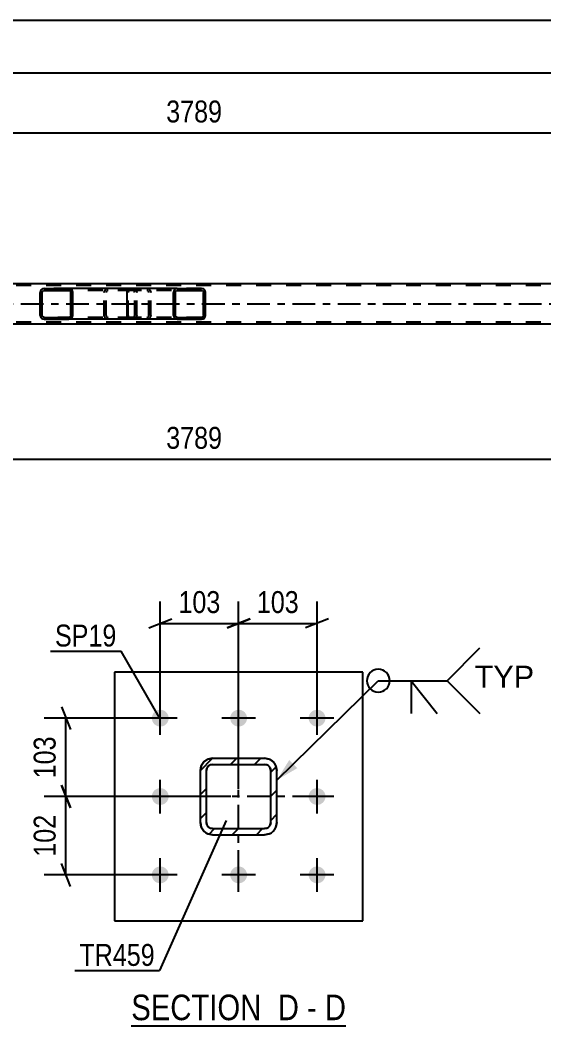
# Model space of a CAD drawing. Header units: millimetres. Extents: x 0 to 841, y 0 to 594.
# Drawn here: x 142.1 to 210.5, y 153.6 to 285.1 of the extents above; entities that cross this region are included whole.
import ezdxf

# ---------------------------------------------------------------- set-up
doc = ezdxf.new("R2010")
doc.units = ezdxf.units.MM
doc.linetypes.add('DXK_LINE_DOT2', pattern=[3.9198, 1.9599, -1.9599])
doc.linetypes.add('DXK_LINE_DOT3', pattern=[5.9187, 2.979, -0.9799, 0.9799, -0.9799])
doc.styles.add('Arial', font='ARIAL.TTF', dxfattribs={"height": 0.2})
doc.styles.add('Arial Narrow', font='ARIALN.TTF', dxfattribs={"height": 0.2})

# ---------------------------------------------------------------- blocks, each defined once
blk = doc.blocks.new('Unknown-814748436-18 - 6713')
at = {"color": 6, "linetype": 'Continuous'}
blk.add_line((156.6, 153.58), (184.67, 153.58), dxfattribs=at)
at = {"color": 0, "linetype": 'Continuous'}
for points in [[(174.71, 154.33), (174.71, 157.83), (156.6, 157.83), (156.6, 154.33)], [(178.53, 154.33), (178.53, 157.83), (175.76, 157.83), (175.76, 154.33)], [(180.86, 154.33), (180.86, 157.83), (179.58, 157.83), (179.58, 154.33)], [(184.67, 154.33), (184.67, 157.83), (181.91, 157.83), (181.91, 154.33)]]:
    blk.add_wipeout(points, dxfattribs=at)
at = {"color": 7, "linetype": 'Continuous', "style": 'Arial Narrow'}
for s, p in [('SECTION ', (156.6, 154.33)), ('D', (175.76, 154.33)), ('D', (181.91, 154.33)), ('-', (179.58, 154.33))]:
    blk.add_text(s, height=3.34, dxfattribs=at).set_placement(p)
blk = doc.blocks.new('Part-814748436-6721 - 6713')
at = {"color": 2, "linetype": 'Continuous'}
for p, q in [((186.89, 199.83), (154.39, 199.83)), ((154.39, 199.83), (154.39, 167.33)), ((186.89, 167.33), (186.89, 199.83)), ((154.39, 167.33), (186.89, 167.33))]:
    blk.add_line(p, q, dxfattribs=at)
blk = doc.blocks.new('Part-814748436-6839 - 6713')
at = {"linetype": 'Continuous'}
h = blk.add_hatch(dxfattribs=at)
h.set_pattern_fill('', scale=0.7, style=0, pattern_type=0)
h.set_pattern_definition([(45, (167.2384, 188.5767), (-1.57154, 1.57154), [])])
h.paths.add_polyline_path([(174.04, 188.58), (167.24, 188.58), (166.63, 188.45), (166.11, 188.11), (165.76, 187.59), (165.64, 186.98), (165.64, 180.18), (165.76, 179.56), (166.11, 179.05), (166.63, 178.7), (167.24, 178.58), (174.04, 178.58), (174.65, 178.7), (175.17, 179.05), (175.52, 179.56), (175.64, 180.18), (175.64, 186.98), (175.52, 187.59), (175.17, 188.11), (174.65, 188.45)])
h.paths.add_polyline_path([(174.78, 187.28), (174.84, 186.98), (174.84, 180.18), (174.78, 179.87), (174.6, 179.61), (174.34, 179.44), (174.04, 179.38), (167.24, 179.38), (166.93, 179.44), (166.67, 179.61), (166.5, 179.87), (166.44, 180.18), (166.44, 186.98), (166.5, 187.28), (166.67, 187.54), (166.93, 187.72), (167.24, 187.78), (174.04, 187.78), (174.34, 187.72), (174.6, 187.54)])
at = {"color": 7, "linetype": 'DXK_LINE_DOT3'}
for p, q in [((170.64, 173.58), (170.64, 193.58)), ((180.64, 183.58), (160.64, 183.58))]:
    blk.add_line(p, q, dxfattribs=at)
at = {"color": 7, "linetype": 'DXK_LINE_DOT2'}
for p, q in [((166.63, 188.45), (167.24, 188.58)), ((167.24, 188.58), (174.04, 188.58)), ((174.04, 188.58), (174.65, 188.45)), ((165.64, 186.98), (165.76, 187.59)), ((165.64, 180.18), (165.64, 186.98)), ((166.5, 187.28), (166.44, 186.98)), ((166.44, 180.18), (166.44, 186.98)), ((167.24, 187.78), (166.93, 187.72)), ((167.24, 187.78), (174.04, 187.78)), ((174.34, 187.72), (174.04, 187.78)), ((174.84, 186.98), (174.78, 187.28)), ((174.84, 180.18), (174.84, 186.98)), ((175.52, 187.59), (175.64, 186.98)), ((175.64, 180.18), (175.64, 186.98)), ((165.76, 179.56), (165.64, 180.18)), ((166.44, 180.18), (166.5, 179.87)), ((166.93, 179.44), (167.24, 179.38)), ((167.24, 179.38), (174.04, 179.38)), ((174.04, 179.38), (174.34, 179.44)), ((174.78, 179.87), (174.84, 180.18)), ((175.64, 180.18), (175.52, 179.56)), ((167.24, 178.58), (166.63, 178.7)), ((167.24, 178.58), (174.04, 178.58)), ((174.65, 178.7), (174.04, 178.58))]:
    blk.add_line(p, q, dxfattribs=at)
at = {"color": 2, "linetype": 'Continuous'}
for p, q in [((167.24, 188.58), (166.63, 188.45)), ((167.24, 188.58), (174.04, 188.58)), ((174.65, 188.45), (174.04, 188.58)), ((165.76, 187.59), (165.64, 186.98)), ((165.64, 180.18), (165.64, 186.98)), ((166.44, 186.98), (166.5, 187.28)), ((166.44, 180.18), (166.44, 186.98)), ((166.93, 187.72), (167.24, 187.78)), ((167.24, 187.78), (174.04, 187.78)), ((174.04, 187.78), (174.34, 187.72)), ((174.78, 187.28), (174.84, 186.98)), ((174.84, 180.18), (174.84, 186.98)), ((175.64, 186.98), (175.52, 187.59)), ((175.64, 180.18), (175.64, 186.98)), ((165.64, 180.18), (165.76, 179.56)), ((166.5, 179.87), (166.44, 180.18)), ((167.24, 179.38), (166.93, 179.44)), ((167.24, 179.38), (174.04, 179.38)), ((174.34, 179.44), (174.04, 179.38)), ((174.84, 180.18), (174.78, 179.87)), ((175.52, 179.56), (175.64, 180.18)), ((166.63, 178.7), (167.24, 178.58)), ((167.24, 178.58), (174.04, 178.58)), ((174.04, 178.58), (174.65, 178.7))]:
    blk.add_line(p, q, dxfattribs=at)
at = {"color": 7, "linetype": 'DXK_LINE_DOT2'}
for centre, radius, start, end in [((167.24, 186.98), 1.6, 112.5, 157.5), ((174.04, 186.98), 1.6, 22.5, 67.5), ((167.24, 186.98), 0.8, 112.5, 157.5), ((174.04, 186.98), 0.8, 22.5, 67.5), ((167.24, 180.18), 1.6, 202.5, 247.5), ((167.24, 180.18), 0.8, 202.5, 247.5), ((174.04, 180.18), 0.8, 292.5, 337.5), ((174.04, 180.18), 1.6, 292.5, 337.5)]:
    blk.add_arc(centre, radius, start, end, dxfattribs=at)
at = {"color": 2, "linetype": 'Continuous'}
for centre, radius, start, end in [((167.24, 186.98), 1.6, 112.5, 157.5), ((174.04, 186.98), 1.6, 22.5, 67.5), ((167.24, 186.98), 0.8, 112.5, 157.5), ((174.04, 186.98), 0.8, 22.5, 67.5), ((167.24, 180.18), 1.6, 202.5, 247.5), ((167.24, 180.18), 0.8, 202.5, 247.5), ((174.04, 180.18), 0.8, 292.5, 337.5), ((174.04, 180.18), 1.6, 292.5, 337.5)]:
    blk.add_arc(centre, radius, start, end, dxfattribs=at)
blk = doc.blocks.new('Bolt-814748436-6870 - 6713')
at = {"linetype": 'Continuous'}
for points in [[(160.39, 192.73, -1), (160.39, 194.93, -1)], [(170.64, 192.73, -1), (170.64, 194.93, -1)], [(180.89, 192.73, -1), (180.89, 194.93, -1)], [(160.39, 182.48, -1), (160.39, 184.68, -1)], [(180.89, 182.48, -1), (180.89, 184.68, -1)], [(160.39, 172.23, -1), (160.39, 174.43, -1)], [(170.64, 172.23, -1), (170.64, 174.43, -1)], [(180.89, 172.23, -1), (180.89, 174.43, -1)]]:
    blk.add_hatch(color=1, dxfattribs=at).paths.add_polyline_path(points)
at = {"color": 1, "linetype": 'Continuous'}
for p, q in [((160.39, 191.63), (160.39, 196.03)), ((170.64, 191.63), (170.64, 196.03)), ((180.89, 191.63), (180.89, 196.03)), ((162.59, 193.83), (158.19, 193.83)), ((172.84, 193.83), (168.44, 193.83)), ((183.09, 193.83), (178.69, 193.83)), ((160.39, 181.38), (160.39, 185.78)), ((180.89, 181.38), (180.89, 185.78)), ((162.59, 183.58), (158.19, 183.58)), ((183.09, 183.58), (178.69, 183.58)), ((160.39, 171.13), (160.39, 175.53)), ((170.64, 171.13), (170.64, 175.53)), ((180.89, 171.13), (180.89, 175.53)), ((162.59, 173.33), (158.19, 173.33)), ((172.84, 173.33), (168.44, 173.33)), ((183.09, 173.33), (178.69, 173.33))]:
    blk.add_line(p, q, dxfattribs=at)
blk = doc.blocks.new('Part-814748436-2548 - 2466')
at = {"color": 2, "linetype": 'Continuous'}
for p, q in [((238.33, 250.64), (100.73, 250.64)), ((238.33, 245.36), (100.73, 245.36))]:
    blk.add_line(p, q, dxfattribs=at)
at = {"color": 7, "linetype": 'DXK_LINE_DOT2'}
for p, q in [((762.85, 250.4), (100.73, 250.4)), ((762.85, 245.6), (100.73, 245.6))]:
    blk.add_line(p, q, dxfattribs=at)
at = {"color": 7, "linetype": 'DXK_LINE_DOT3'}
blk.add_line((100.73, 248), (762.85, 248), dxfattribs=at)
blk = doc.blocks.new('Part-814748436-2612 - 2466')
at = {"linetype": 'Continuous'}
h = blk.add_hatch(dxfattribs=at)
h.set_pattern_fill('', scale=0.7, style=0, pattern_type=0)
h.set_pattern_definition([(45, (148.9236, 249.7046), (-1.57154, 1.57154), [])])
h.paths.add_polyline_path([(148.96, 249.52), (148.92, 249.7), (148.81, 249.86), (148.65, 249.96), (148.45, 250), (145.22, 250), (145.02, 249.96), (144.86, 249.86), (144.74, 249.7), (144.71, 249.52), (144.71, 246.48), (144.74, 246.3), (144.86, 246.14), (145.02, 246.04), (145.22, 246), (148.45, 246), (148.65, 246.04), (148.81, 246.14), (148.92, 246.3), (148.96, 246.48)])
h.paths.add_polyline_path([(148.69, 246.39), (148.63, 246.31), (148.55, 246.26), (148.45, 246.24), (145.22, 246.24), (145.12, 246.26), (145.04, 246.31), (144.98, 246.39), (144.96, 246.48), (144.96, 249.52), (144.98, 249.61), (145.04, 249.69), (145.12, 249.74), (145.22, 249.76), (148.45, 249.76), (148.55, 249.74), (148.63, 249.69), (148.69, 249.61), (148.71, 249.52), (148.71, 246.48)])
at = {"color": 2, "linetype": 'Continuous'}
for p, q in [((145.22, 250), (145.02, 249.96)), ((145.22, 250), (148.45, 250)), ((156.32, 250), (148.45, 250)), ((148.65, 249.96), (148.45, 250)), ((144.74, 249.7), (144.71, 249.52)), ((144.71, 246.48), (144.71, 249.52)), ((144.96, 249.52), (144.98, 249.61)), ((144.96, 246.48), (144.96, 249.52)), ((144.98, 249.61), (145.04, 249.69)), ((145.04, 249.69), (145.12, 249.74)), ((145.12, 249.74), (145.22, 249.76)), ((145.22, 249.76), (148.45, 249.76)), ((148.45, 249.76), (148.55, 249.74)), ((148.55, 249.74), (148.63, 249.69)), ((148.63, 249.69), (148.69, 249.61)), ((148.69, 249.61), (148.71, 249.52)), ((148.71, 246.48), (148.71, 249.52)), ((148.96, 249.52), (148.92, 249.7)), ((148.96, 246.48), (148.96, 249.52)), ((144.71, 246.48), (144.74, 246.3)), ((144.98, 246.39), (144.96, 246.48)), ((145.04, 246.31), (144.98, 246.39)), ((145.02, 246.04), (145.22, 246)), ((145.12, 246.26), (145.04, 246.31)), ((145.22, 246.24), (145.12, 246.26)), ((145.22, 246.24), (148.45, 246.24)), ((145.22, 246), (148.45, 246)), ((148.55, 246.26), (148.45, 246.24)), ((148.45, 246), (148.65, 246.04)), ((156.32, 246), (148.45, 246)), ((148.63, 246.31), (148.55, 246.26)), ((148.69, 246.39), (148.63, 246.31)), ((148.71, 246.48), (148.69, 246.39)), ((148.92, 246.3), (148.96, 246.48))]:
    blk.add_line(p, q, dxfattribs=at)
at = {"color": 7, "linetype": 'DXK_LINE_DOT2'}
for p, q in [((148.45, 250), (145.22, 250)), ((153.37, 249.96), (153.57, 250)), ((156.8, 250), (156.32, 250)), ((156.8, 250), (157, 249.96)), ((156.8, 249.76), (145.22, 249.76)), ((153.06, 249.52), (153.09, 249.7)), ((153.06, 246.48), (153.06, 249.52)), ((153.33, 249.61), (153.31, 249.52)), ((153.31, 246.48), (153.31, 249.52)), ((153.39, 249.69), (153.33, 249.61)), ((153.47, 249.74), (153.39, 249.69)), ((153.57, 249.76), (153.47, 249.74)), ((156.9, 249.74), (156.8, 249.76)), ((156.98, 249.69), (156.9, 249.74)), ((157.04, 249.61), (156.98, 249.69)), ((157.06, 249.52), (157.04, 249.61)), ((157.06, 246.48), (157.06, 249.52)), ((157.27, 249.7), (157.31, 249.52)), ((157.31, 246.48), (157.31, 249.52)), ((156.8, 246.24), (145.22, 246.24)), ((148.45, 246), (145.22, 246)), ((153.09, 246.3), (153.06, 246.48)), ((153.31, 246.48), (153.33, 246.39)), ((153.33, 246.39), (153.39, 246.31)), ((153.57, 246), (153.37, 246.04)), ((153.39, 246.31), (153.47, 246.26)), ((153.47, 246.26), (153.57, 246.24)), ((156.8, 246), (156.32, 246)), ((156.8, 246.24), (156.9, 246.26)), ((157, 246.04), (156.8, 246)), ((156.9, 246.26), (156.98, 246.31)), ((156.98, 246.31), (157.04, 246.39)), ((157.04, 246.39), (157.06, 246.48)), ((157.31, 246.48), (157.27, 246.3))]:
    blk.add_line(p, q, dxfattribs=at)
at = {"color": 2, "linetype": 'Continuous'}
for centre, start, end in [((145.2, 249.5), 110.7583, 155.68), ((148.47, 249.5), 24.32, 69.2417), ((145.2, 246.5), 204.32, 249.2417), ((148.47, 246.5), 290.7583, 335.68)]:
    blk.add_arc(centre, 0.496, start, end, dxfattribs=at)
at = {"color": 7, "linetype": 'DXK_LINE_DOT2'}
for centre, start, end in [((153.55, 249.5), 110.7583, 155.6801), ((156.82, 249.5), 24.3199, 69.2417), ((153.55, 246.5), 204.3199, 249.2417), ((156.82, 246.5), 290.7583, 335.6801)]:
    blk.add_arc(centre, 0.496, start, end, dxfattribs=at)
blk = doc.blocks.new('Part-814748436-2611 - 2466')
at = {"linetype": 'Continuous'}
h = blk.add_hatch(dxfattribs=at)
h.set_pattern_fill('', scale=0.7, style=0, pattern_type=0)
h.set_pattern_definition([(45, (166.2686, 249.7046), (-1.57154, 1.57154), [])])
h.paths.add_polyline_path([(166.31, 249.52), (166.27, 249.7), (166.16, 249.86), (166, 249.96), (165.8, 250), (162.62, 250), (162.43, 249.96), (162.26, 249.86), (162.16, 249.7), (162.12, 249.52), (162.12, 246.48), (162.16, 246.3), (162.26, 246.14), (162.43, 246.04), (162.62, 246), (165.8, 246), (166, 246.04), (166.16, 246.14), (166.27, 246.3), (166.31, 246.48)])
h.paths.add_polyline_path([(166.04, 246.39), (165.98, 246.31), (165.9, 246.26), (165.8, 246.24), (162.62, 246.24), (162.52, 246.26), (162.44, 246.31), (162.39, 246.39), (162.37, 246.48), (162.37, 249.52), (162.39, 249.61), (162.44, 249.69), (162.52, 249.74), (162.62, 249.76), (165.8, 249.76), (165.9, 249.74), (165.98, 249.69), (166.04, 249.61), (166.06, 249.52), (166.06, 246.48)])
at = {"color": 2, "linetype": 'Continuous'}
for p, q in [((156.13, 249.86), (156.22, 249.96)), ((156.22, 249.96), (156.32, 250)), ((162.62, 250), (156.32, 250)), ((162.62, 250), (162.43, 249.96)), ((162.62, 250), (165.8, 250)), ((166, 249.96), (165.8, 250)), ((156.05, 249.52), (156.07, 249.7)), ((156.05, 246.48), (156.05, 249.52)), ((156.07, 249.7), (156.13, 249.86)), ((162.16, 249.7), (162.12, 249.52)), ((162.12, 246.48), (162.12, 249.52)), ((162.37, 249.52), (162.39, 249.61)), ((162.37, 246.48), (162.37, 249.52)), ((162.39, 249.61), (162.44, 249.69)), ((162.44, 249.69), (162.52, 249.74)), ((162.52, 249.74), (162.62, 249.76)), ((162.62, 249.76), (165.8, 249.76)), ((165.8, 249.76), (165.9, 249.74)), ((165.9, 249.74), (165.98, 249.69)), ((165.98, 249.69), (166.04, 249.61)), ((166.04, 249.61), (166.06, 249.52)), ((166.06, 246.48), (166.06, 249.52)), ((166.31, 249.52), (166.27, 249.7)), ((166.31, 246.48), (166.31, 249.52)), ((156.07, 246.3), (156.05, 246.48)), ((156.13, 246.14), (156.07, 246.3)), ((156.22, 246.04), (156.13, 246.14)), ((156.32, 246), (156.22, 246.04)), ((162.62, 246), (156.32, 246)), ((162.12, 246.48), (162.16, 246.3)), ((162.39, 246.39), (162.37, 246.48)), ((162.44, 246.31), (162.39, 246.39)), ((162.43, 246.04), (162.62, 246)), ((162.52, 246.26), (162.44, 246.31)), ((162.62, 246.24), (162.52, 246.26)), ((162.62, 246.24), (165.8, 246.24)), ((162.62, 246), (165.8, 246)), ((165.9, 246.26), (165.8, 246.24)), ((165.8, 246), (166, 246.04)), ((165.98, 246.31), (165.9, 246.26)), ((166.04, 246.39), (165.98, 246.31)), ((166.06, 246.48), (166.04, 246.39)), ((166.27, 246.3), (166.31, 246.48))]:
    blk.add_line(p, q, dxfattribs=at)
at = {"color": 7, "linetype": 'DXK_LINE_DOT2'}
for p, q in [((157.31, 249.76), (157.31, 250)), ((158.65, 250), (158.85, 249.96)), ((165.8, 250), (162.62, 250)), ((156.19, 249.61), (156.18, 249.52)), ((156.18, 246.48), (156.18, 249.52)), ((156.22, 249.69), (156.19, 249.61)), ((156.27, 249.74), (156.22, 249.69)), ((156.32, 249.76), (156.27, 249.74)), ((165.8, 249.76), (156.32, 249.76)), ((158.75, 249.74), (158.65, 249.76)), ((158.83, 249.69), (158.75, 249.74)), ((158.89, 249.61), (158.83, 249.69)), ((158.91, 249.52), (158.89, 249.61)), ((158.91, 246.48), (158.91, 249.52)), ((159.12, 249.7), (159.16, 249.52)), ((159.16, 246.48), (159.16, 249.52)), ((156.18, 246.48), (156.19, 246.39)), ((156.19, 246.39), (156.22, 246.31)), ((156.22, 246.31), (156.27, 246.26)), ((156.27, 246.26), (156.32, 246.24)), ((165.8, 246.24), (156.32, 246.24)), ((157.31, 246), (157.31, 246.24)), ((158.65, 246.24), (158.75, 246.26)), ((158.85, 246.04), (158.65, 246)), ((158.75, 246.26), (158.83, 246.31)), ((158.83, 246.31), (158.89, 246.39)), ((158.89, 246.39), (158.91, 246.48)), ((159.16, 246.48), (159.12, 246.3)), ((165.8, 246), (162.62, 246))]:
    blk.add_line(p, q, dxfattribs=at)
for centre, start, end in [((158.67, 249.51), 23.8494, 68.8059), ((158.67, 246.5), 291.1941, 336.1506)]:
    blk.add_arc(centre, 0.492, start, end, dxfattribs=at)
at = {"color": 2, "linetype": 'Continuous'}
for centre, start, end in [((162.61, 249.51), 111.1941, 156.1506), ((165.82, 249.51), 23.8494, 68.8059), ((162.61, 246.5), 203.8494, 248.8059), ((165.82, 246.5), 291.1941, 336.1506)]:
    blk.add_arc(centre, 0.492, start, end, dxfattribs=at)
blk = doc.blocks.new('StraightDimension-814748436-6903 - 6713')
at = {"color": 7, "linetype": 'Continuous'}
for p, q in [((160.39, 194.83), (160.39, 209.08)), ((170.64, 184.58), (170.64, 209.08)), ((158.89, 205.63), (161.89, 206.83)), ((172.14, 206.83), (169.14, 205.63)), ((160.39, 206.23), (170.64, 206.23))]:
    blk.add_line(p, q, dxfattribs=at)
at = {"color": 0}
blk.add_wipeout([(168.86, 206.98), (168.86, 211.18), (162.17, 211.18), (162.17, 206.98)], dxfattribs=at)
at = {"color": 3, "style": 'Arial Narrow'}
blk.add_text('103', height=2.863, dxfattribs=at).set_placement((162.77, 207.58))
blk = doc.blocks.new('StraightDimension-814748436-6886 - 6713')
at = {"color": 7, "linetype": 'Continuous'}
for p, q in [((170.64, 184.58), (170.64, 209.08)), ((180.89, 194.83), (180.89, 209.08)), ((169.14, 205.63), (172.14, 206.83)), ((182.39, 206.83), (179.39, 205.63)), ((170.64, 206.23), (180.89, 206.23))]:
    blk.add_line(p, q, dxfattribs=at)
at = {"color": 0}
blk.add_wipeout([(179.11, 206.98), (179.11, 211.18), (172.42, 211.18), (172.42, 206.98)], dxfattribs=at)
at = {"color": 3, "style": 'Arial Narrow'}
blk.add_text('103', height=2.863, dxfattribs=at).set_placement((173.02, 207.58))
blk = doc.blocks.new('StraightDimension-814748436-6921 - 6713')
at = {"color": 7, "linetype": 'Continuous'}
for p, q in [((147.46, 195.33), (148.66, 192.33)), ((159.39, 193.83), (145.21, 193.83)), ((148.06, 183.58), (148.06, 193.83)), ((148.66, 182.08), (147.46, 185.08)), ((169.64, 183.58), (145.21, 183.58))]:
    blk.add_line(p, q, dxfattribs=at)
at = {"color": 0}
blk.add_wipeout([(147.31, 192.04), (143.11, 192.04), (143.11, 185.36), (147.31, 185.36)], dxfattribs=at)
at = {"color": 3, "style": 'Arial Narrow'}
blk.add_text('103', height=2.863, rotation=90.0002, dxfattribs=at).set_placement((146.71, 185.96))
blk = doc.blocks.new('StraightDimension-814748436-6938 - 6713')
at = {"color": 7, "linetype": 'Continuous'}
for p, q in [((147.46, 185.08), (148.66, 182.08)), ((169.64, 183.58), (145.21, 183.58)), ((148.06, 173.33), (148.06, 183.58)), ((148.66, 171.83), (147.46, 174.83)), ((159.39, 173.33), (145.21, 173.33))]:
    blk.add_line(p, q, dxfattribs=at)
at = {"color": 0}
blk.add_wipeout([(147.31, 181.79), (143.11, 181.79), (143.11, 175.11), (147.31, 175.11)], dxfattribs=at)
at = {"color": 3, "style": 'Arial Narrow'}
blk.add_text('102', height=2.863, rotation=90.0002, dxfattribs=at).set_placement((146.71, 175.71))
blk = doc.blocks.new('StraightDimension-814748436-2820 - 2466')
at = {"color": 7, "linetype": 'Continuous'}
for p, q in [((90.51, 251.01), (90.51, 273.24)), ((239.13, 260.04), (239.13, 273.24)), ((92.01, 270.99), (89.01, 269.79)), ((237.63, 269.79), (240.63, 270.99)), ((90.51, 270.39), (239.13, 270.39))]:
    blk.add_line(p, q, dxfattribs=at)
at = {"color": 0}
blk.add_wipeout([(169.08, 271.14), (169.08, 275.34), (160.57, 275.34), (160.57, 271.14)], dxfattribs=at)
at = {"color": 3, "style": 'Arial Narrow'}
blk.add_text('3789', height=2.863, dxfattribs=at).set_placement((161.17, 271.74))
blk = doc.blocks.new('StraightDimension-814748436-8624 - 2466')
at = {"color": 7, "linetype": 'Continuous'}
blk.add_line((90.51, 278.24), (773.07, 278.24), dxfattribs=at)
blk = doc.blocks.new('StraightDimension-814748436-2795 - 2466')
at = {"color": 7, "linetype": 'Continuous'}
for p, q in [((90.51, 244.84), (90.51, 224.58)), ((239.13, 235.96), (239.13, 219.1)), ((92.01, 228.31), (89.01, 227.11)), ((90.51, 227.71), (239.13, 227.71)), ((237.63, 227.11), (240.63, 228.31))]:
    blk.add_line(p, q, dxfattribs=at)
at = {"color": 0}
blk.add_wipeout([(169.08, 228.46), (169.08, 232.66), (160.57, 232.66), (160.57, 228.46)], dxfattribs=at)
at = {"color": 3, "style": 'Arial Narrow'}
blk.add_text('3789', height=2.863, dxfattribs=at).set_placement((161.17, 229.06))
at = {"color": 0, "linetype": 'Continuous'}
for points in [[(89.91, 227.01), (85.71, 227.01), (85.71, 223.98), (89.91, 223.98)], [(238.53, 227.01), (234.33, 227.01), (234.33, 218.5), (238.53, 218.5)]]:
    blk.add_wipeout(points, dxfattribs=at)
at = {"color": 3, "linetype": 'Continuous', "style": 'Arial Narrow'}
for s, height, p in [('0', 2.86, (89.31, 224.58)), ('3789', 2.863, (237.93, 219.1))]:
    blk.add_text(s, height=height, rotation=90.0002, dxfattribs=at).set_placement(p)
blk = doc.blocks.new('StraightDimension-814748436-2917 - 2466')
at = {"color": 7, "linetype": 'Continuous'}
blk.add_line((89.87, 285.12), (773.71, 285.12), dxfattribs=at)
blk = doc.blocks.new('Mark-814748436-6717 - 6713')
at = {"color": 0}
blk.add_wipeout([(154.67, 203.2), (154.67, 206.2), (146.63, 206.2), (146.63, 203.2)], dxfattribs=at)
blk.add_wipeout([(154.67, 203.2), (154.67, 206.2), (146.63, 206.2), (146.63, 203.2)], dxfattribs=at)
at = {"color": 30, "linetype": 'Continuous'}
for p in [(146.03, 202.6), (160.27, 193.94)]:
    blk.add_line(p, (155.27, 202.6), dxfattribs=at)
at = {"color": 3, "style": 'Arial Narrow'}
blk.add_text('SP19', height=2.863, dxfattribs=at).set_placement((146.63, 203.2))
blk = doc.blocks.new('Mark-814748436-6835 - 6713')
at = {"color": 0}
blk.add_wipeout([(159.68, 161.43), (159.68, 164.43), (149.82, 164.43), (149.82, 161.43)], dxfattribs=at)
blk.add_wipeout([(159.68, 161.43), (159.68, 164.43), (149.82, 164.43), (149.82, 161.43)], dxfattribs=at)
at = {"color": 30, "linetype": 'Continuous'}
for p in [(169, 180.43), (149.22, 160.83)]:
    blk.add_line(p, (160.28, 160.83), dxfattribs=at)
at = {"color": 3, "style": 'Arial Narrow'}
blk.add_text('TR459', height=2.863, dxfattribs=at).set_placement((149.82, 161.43))
blk = doc.blocks.new('WeldMark-814748436-6955 - 6713')
at = {"linetype": 'Continuous'}
blk.add_hatch(color=30, dxfattribs=at).paths.add_polyline_path([(178.31, 187.29), (175.64, 185.73), (177.26, 188.36)])
at = {"color": 30, "linetype": 'Continuous'}
for p, q in [((175.64, 185.73), (188.89, 198.72)), ((188.89, 198.72), (197.89, 198.72))]:
    blk.add_line(p, q, dxfattribs=at)
at = {"color": 3, "linetype": 'Continuous'}
for q in [(196.61, 194.43), (193.18, 194.43)]:
    blk.add_line((193.18, 198.72), q, dxfattribs=at)
for start, end in [(90, 270), (270, 90)]:
    blk.add_arc((188.89, 198.72), 1.5, start, end, dxfattribs=at)
at = {"color": 0, "linetype": 'Continuous'}
blk.add_wipeout([(209.27, 197.82), (209.27, 200.82), (201.49, 200.82), (201.49, 197.82)], dxfattribs=at)
blk.add_wipeout([(209.27, 197.82), (209.27, 200.82), (201.49, 200.82), (201.49, 197.82)], dxfattribs=at)
at = {"color": 3, "linetype": 'Continuous'}
for q in [(202.18, 203.01), (202.18, 194.43)]:
    blk.add_line((197.89, 198.72), q, dxfattribs=at)
at = {"color": 3, "linetype": 'Continuous', "style": 'Arial'}
blk.add_text('TYP', height=2.865, dxfattribs=at).set_placement((201.49, 197.82))

msp = doc.modelspace()

# ---------------------------------------------------------------- block references
for name in ['Part-814748436-2548 - 2466', 'Part-814748436-2612 - 2466', 'Part-814748436-2611 - 2466', 'Part-814748436-6721 - 6713', 'Bolt-814748436-6870 - 6713', 'Part-814748436-6839 - 6713', 'Unknown-814748436-18 - 6713']:
    msp.add_blockref(name, (0, 0))

# ---------------------------------------------------------------- next in the draw order: block references
for name in ['StraightDimension-814748436-2820 - 2466', 'StraightDimension-814748436-2795 - 2466', 'StraightDimension-814748436-6903 - 6713']:
    msp.add_blockref(name, (0, 0))

# ---------------------------------------------------------------- next in the draw order: block references
for name in ['StraightDimension-814748436-8624 - 2466', 'StraightDimension-814748436-6886 - 6713']:
    msp.add_blockref(name, (0, 0))

# ---------------------------------------------------------------- next in the draw order: block references
for name in ['StraightDimension-814748436-2917 - 2466', 'WeldMark-814748436-6955 - 6713', 'StraightDimension-814748436-6921 - 6713']:
    msp.add_blockref(name, (0, 0))

# ---------------------------------------------------------------- next in the draw order: block references
for name in ['Mark-814748436-6717 - 6713', 'StraightDimension-814748436-6938 - 6713']:
    msp.add_blockref(name, (0, 0))

# ---------------------------------------------------------------- next in the draw order: block references
msp.add_blockref('Mark-814748436-6835 - 6713', (0, 0))

doc.saveas('drawing.dxf')
